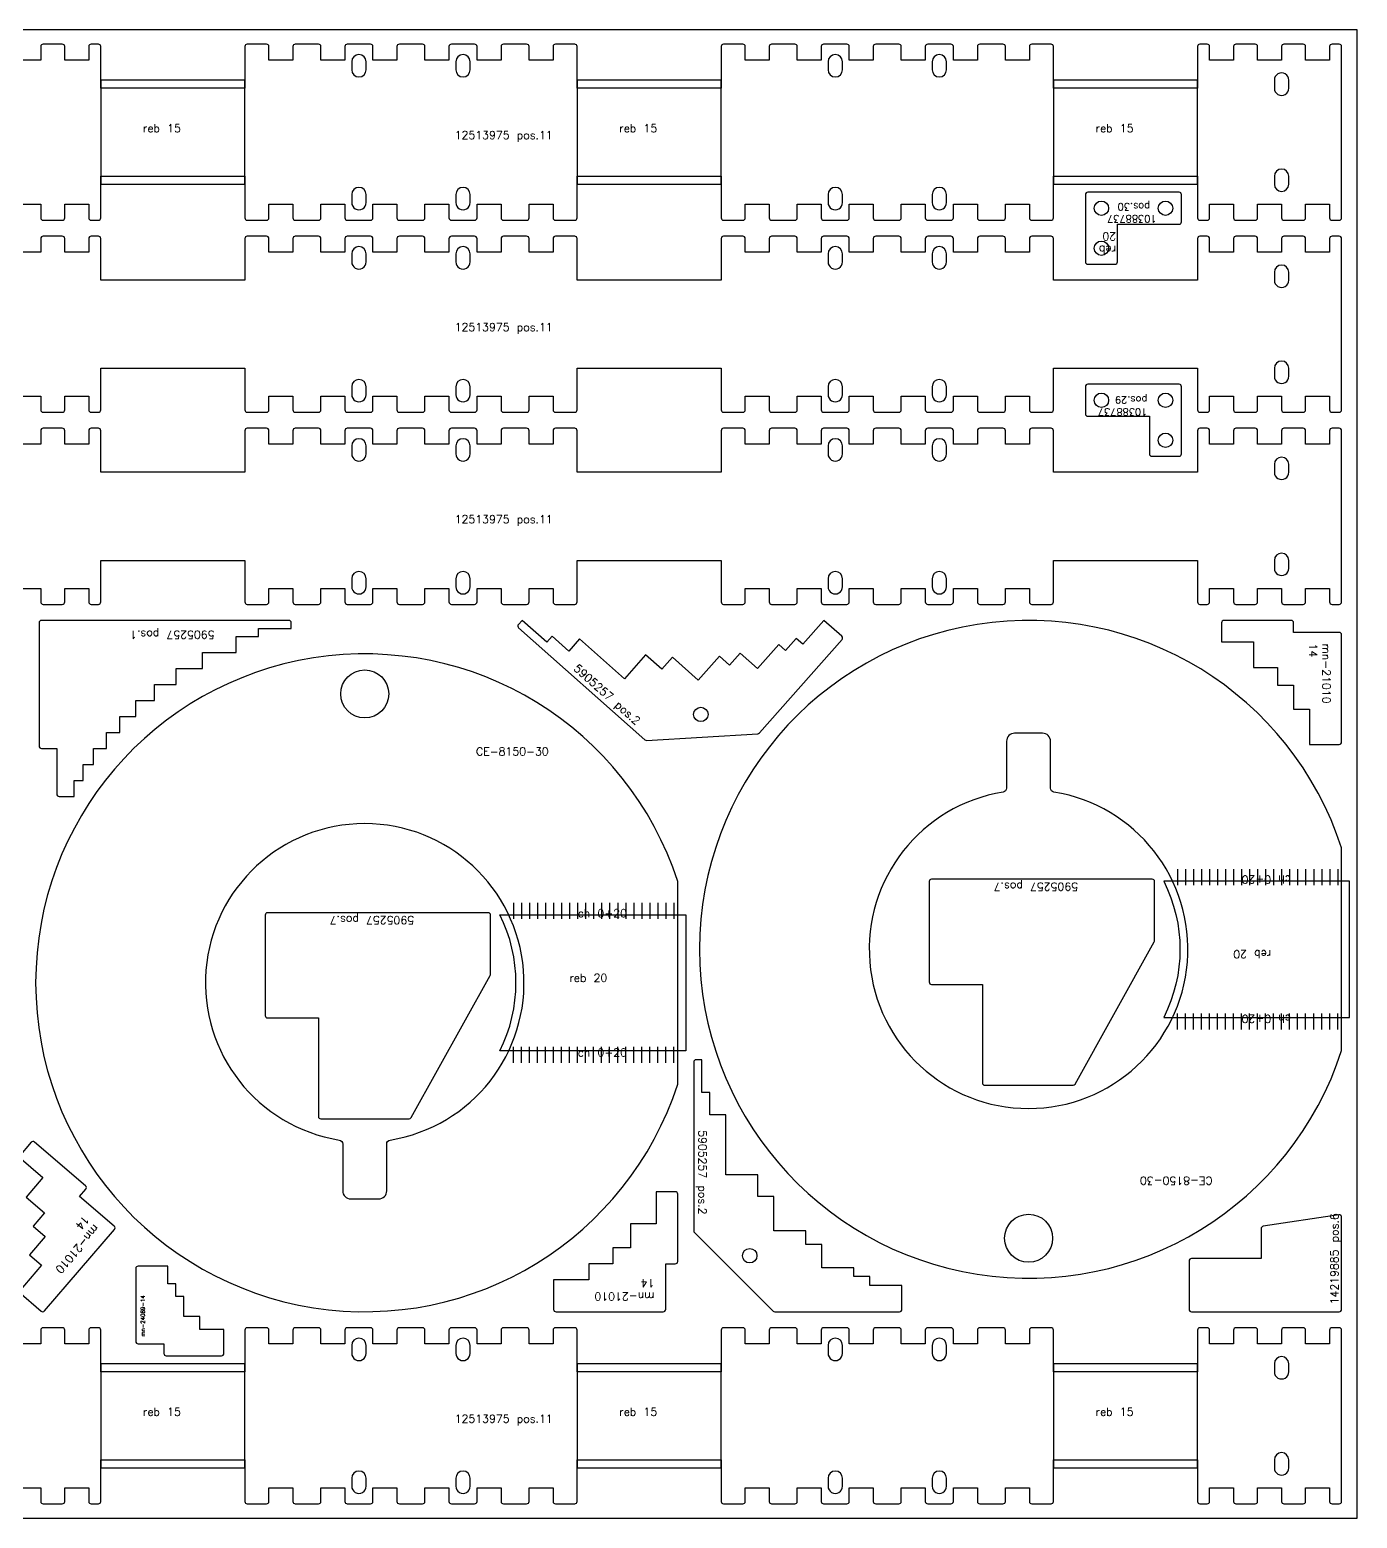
# Model space of a CAD drawing. Header units: millimetres. Extents: x 0 to 2500, y -105 to 1860.
# Drawn here: x 842 to 2500, y 0 to 1860 of the extents above; entities that cross this region are included whole.
import ezdxf

# ---------------------------------------------------------------- set-up
doc = ezdxf.new("R2010")
doc.units = ezdxf.units.MM
for name, color, linetype in [('10388737v0', 7, 'Continuous'), ('14219885', 7, 'Continuous'), ('5905257', 7, 'Continuous'), ('CE-8150-30', 7, 'Continuous'), ('Chanfro', 7, 'Continuous'), ('mn-21010 14', 7, 'Continuous'), ('mn-24089-14', 7, 'Continuous'), ('Rebaixo', 7, 'Continuous'), ('sheet', 24, 'Continuous'), ('Texto', 7, 'Continuous')]:
    doc.layers.add(name, color=color, linetype=linetype)
doc.styles.get("Standard").update_dxf_attribs({"font": 'txt.shx'})

msp = doc.modelspace()

# ---------------------------------------------------------------- linework, layer by layer
at = {"color": 3}
for points in [[(825.5, 1642), (855.5, 1642), (855.5, 1625, 0.414214), (858.5, 1622), (882.5, 1622, 0.414214), (885.5, 1625), (885.5, 1642), (915.5, 1642), (915.5, 1625, 0.414214), (918.5, 1622), (927.5, 1622, 0.414214), (930.5, 1625), (930.5, 1677), (1110.5, 1677), (1110.5, 1625, 0.414214), (1113.5, 1622), (1137.5, 1622, 0.414214), (1140.5, 1625), (1140.5, 1642), (1170.5, 1642), (1170.5, 1625, 0.414214), (1173.5, 1622), (1202.5, 1622, 0.414214), (1205.5, 1625), (1205.5, 1642), (1235.5, 1642), (1235.5, 1625, 0.414214), (1238.5, 1622), (1267.5, 1622, 0.414214), (1270.5, 1625), (1270.5, 1642), (1300.5, 1642), (1300.5, 1625, 0.414214), (1303.5, 1622), (1332.5, 1622, 0.414214), (1335.5, 1625), (1335.5, 1642), (1365.5, 1642), (1365.5, 1625, 0.414214), (1368.5, 1622), (1397.5, 1622, 0.414214), (1400.5, 1625), (1400.5, 1642), (1430.5, 1642), (1430.5, 1625, 0.414214), (1433.5, 1622), (1462.5, 1622, 0.414214), (1465.5, 1625), (1465.5, 1642), (1495.5, 1642), (1495.5, 1625, 0.414214), (1498.5, 1622), (1522.5, 1622, 0.414214), (1525.5, 1625), (1525.5, 1677), (1705.5, 1677), (1705.5, 1625, 0.414214), (1708.5, 1622), (1732.5, 1622, 0.414214), (1735.5, 1625), (1735.5, 1642), (1765.5, 1642), (1765.5, 1625, 0.414214), (1768.5, 1622), (1797.5, 1622, 0.414214), (1800.5, 1625), (1800.5, 1642), (1830.5, 1642), (1830.5, 1625, 0.414214), (1833.5, 1622), (1862.5, 1622, 0.414214), (1865.5, 1625), (1865.5, 1642), (1895.5, 1642), (1895.5, 1625, 0.414214), (1898.5, 1622), (1927.5, 1622, 0.414214), (1930.5, 1625), (1930.5, 1642), (1960.5, 1642), (1960.5, 1625, 0.414214), (1963.5, 1622), (1992.5, 1622, 0.414214), (1995.5, 1625), (1995.5, 1642), (2025.5, 1642), (2025.5, 1625, 0.414214), (2028.5, 1622), (2057.5, 1622, 0.414214), (2060.5, 1625), (2060.5, 1642), (2090.5, 1642), (2090.5, 1625, 0.414214), (2093.5, 1622), (2117.5, 1622, 0.414214), (2120.5, 1625), (2120.5, 1677), (2300.5, 1677), (2300.5, 1625, 0.414214), (2303.5, 1622), (2312.5, 1622, 0.414214), (2315.5, 1625), (2315.5, 1642), (2345.5, 1642), (2345.5, 1625, 0.414214), (2348.5, 1622), (2372.5, 1622, 0.414214), (2375.5, 1625), (2375.5, 1642), (2405.5, 1642), (2405.5, 1625, 0.414214), (2408.5, 1622), (2432.5, 1622, 0.414214), (2435.5, 1625), (2435.5, 1642), (2465.5, 1642), (2465.5, 1625, 0.414214), (2468.5, 1622), (2477.5, 1622, 0.414214), (2480.5, 1625), (2480.5, 1839, 0.414214), (2477.5, 1842), (2468.5, 1842, 0.414214), (2465.5, 1839), (2465.5, 1822), (2435.5, 1822), (2435.5, 1839, 0.414214), (2432.5, 1842), (2408.5, 1842, 0.414214), (2405.5, 1839), (2405.5, 1822), (2375.5, 1822), (2375.5, 1839, 0.414214), (2372.5, 1842), (2348.5, 1842, 0.414214), (2345.5, 1839), (2345.5, 1822), (2315.5, 1822), (2315.5, 1839, 0.414214), (2312.5, 1842), (2303.5, 1842, 0.414214), (2300.5, 1839), (2300.5, 1787), (2120.5, 1787), (2120.5, 1839, 0.414214), (2117.5, 1842), (2093.5, 1842, 0.414214), (2090.5, 1839), (2090.5, 1822), (2060.5, 1822), (2060.5, 1839, 0.414214), (2057.5, 1842), (2028.5, 1842, 0.414214), (2025.5, 1839), (2025.5, 1822), (1995.5, 1822), (1995.5, 1839, 0.414214), (1992.5, 1842), (1963.5, 1842, 0.414214), (1960.5, 1839), (1960.5, 1822), (1930.5, 1822), (1930.5, 1839, 0.414214), (1927.5, 1842), (1898.5, 1842, 0.414214), (1895.5, 1839), (1895.5, 1822), (1865.5, 1822), (1865.5, 1839, 0.414214), (1862.5, 1842), (1833.5, 1842, 0.414214), (1830.5, 1839), (1830.5, 1822), (1800.5, 1822), (1800.5, 1839, 0.414214), (1797.5, 1842), (1768.5, 1842, 0.414214), (1765.5, 1839), (1765.5, 1822), (1735.5, 1822), (1735.5, 1839, 0.414214), (1732.5, 1842), (1708.5, 1842, 0.414214), (1705.5, 1839), (1705.5, 1787), (1525.5, 1787), (1525.5, 1839, 0.414214), (1522.5, 1842), (1498.5, 1842, 0.414214), (1495.5, 1839), (1495.5, 1822), (1465.5, 1822), (1465.5, 1839, 0.414214), (1462.5, 1842), (1433.5, 1842, 0.414214), (1430.5, 1839), (1430.5, 1822), (1400.5, 1822), (1400.5, 1839, 0.414214), (1397.5, 1842), (1368.5, 1842, 0.414214), (1365.5, 1839), (1365.5, 1822), (1335.5, 1822), (1335.5, 1839, 0.414214), (1332.5, 1842), (1303.5, 1842, 0.414214), (1300.5, 1839), (1300.5, 1822), (1270.5, 1822), (1270.5, 1839, 0.414214), (1267.5, 1842), (1238.5, 1842, 0.414214), (1235.5, 1839), (1235.5, 1822), (1205.5, 1822), (1205.5, 1839, 0.414214), (1202.5, 1842), (1173.5, 1842, 0.414214), (1170.5, 1839), (1170.5, 1822), (1140.5, 1822), (1140.5, 1839, 0.414214), (1137.5, 1842), (1113.5, 1842, 0.414214), (1110.5, 1839), (1110.5, 1787), (930.5, 1787), (930.5, 1839, 0.414214), (927.5, 1842), (918.5, 1842, 0.414214), (915.5, 1839), (915.5, 1822), (885.5, 1822), (885.5, 1839, 0.414214), (882.5, 1842), (858.5, 1842, 0.414214), (855.5, 1839), (855.5, 1822), (825.5, 1822)], [(825.5, 38), (855.5, 38), (855.5, 21, 0.414214), (858.5, 18), (882.5, 18, 0.414214), (885.5, 21), (885.5, 38), (915.5, 38), (915.5, 21, 0.414214), (918.5, 18), (927.5, 18, 0.414214), (930.5, 21), (930.5, 73), (1110.5, 73), (1110.5, 21, 0.414214), (1113.5, 18), (1137.5, 18, 0.414214), (1140.5, 21), (1140.5, 38), (1170.5, 38), (1170.5, 21, 0.414214), (1173.5, 18), (1202.5, 18, 0.414214), (1205.5, 21), (1205.5, 38), (1235.5, 38), (1235.5, 21, 0.414214), (1238.5, 18), (1267.5, 18, 0.414214), (1270.5, 21), (1270.5, 38), (1300.5, 38), (1300.5, 21, 0.414214), (1303.5, 18), (1332.5, 18, 0.414214), (1335.5, 21), (1335.5, 38), (1365.5, 38), (1365.5, 21, 0.414214), (1368.5, 18), (1397.5, 18, 0.414214), (1400.5, 21), (1400.5, 38), (1430.5, 38), (1430.5, 21, 0.414214), (1433.5, 18), (1462.5, 18, 0.414214), (1465.5, 21), (1465.5, 38), (1495.5, 38), (1495.5, 21, 0.414214), (1498.5, 18), (1522.5, 18, 0.414214), (1525.5, 21), (1525.5, 73), (1705.5, 73), (1705.5, 21, 0.414214), (1708.5, 18), (1732.5, 18, 0.414214), (1735.5, 21), (1735.5, 38), (1765.5, 38), (1765.5, 21, 0.414214), (1768.5, 18), (1797.5, 18, 0.414214), (1800.5, 21), (1800.5, 38), (1830.5, 38), (1830.5, 21, 0.414214), (1833.5, 18), (1862.5, 18, 0.414214), (1865.5, 21), (1865.5, 38), (1895.5, 38), (1895.5, 21, 0.414214), (1898.5, 18), (1927.5, 18, 0.414214), (1930.5, 21), (1930.5, 38), (1960.5, 38), (1960.5, 21, 0.414214), (1963.5, 18), (1992.5, 18, 0.414214), (1995.5, 21), (1995.5, 38), (2025.5, 38), (2025.5, 21, 0.414214), (2028.5, 18), (2057.5, 18, 0.414214), (2060.5, 21), (2060.5, 38), (2090.5, 38), (2090.5, 21, 0.414214), (2093.5, 18), (2117.5, 18, 0.414214), (2120.5, 21), (2120.5, 73), (2300.5, 73), (2300.5, 21, 0.414214), (2303.5, 18), (2312.5, 18, 0.414214), (2315.5, 21), (2315.5, 38), (2345.5, 38), (2345.5, 21, 0.414214), (2348.5, 18), (2372.5, 18, 0.414214), (2375.5, 21), (2375.5, 38), (2405.5, 38), (2405.5, 21, 0.414214), (2408.5, 18), (2432.5, 18, 0.414214), (2435.5, 21), (2435.5, 38), (2465.5, 38), (2465.5, 21, 0.414214), (2468.5, 18), (2477.5, 18, 0.414214), (2480.5, 21), (2480.5, 235, 0.414214), (2477.5, 238), (2468.5, 238, 0.414214), (2465.5, 235), (2465.5, 218), (2435.5, 218), (2435.5, 235, 0.414214), (2432.5, 238), (2408.5, 238, 0.414214), (2405.5, 235), (2405.5, 218), (2375.5, 218), (2375.5, 235, 0.414214), (2372.5, 238), (2348.5, 238, 0.414214), (2345.5, 235), (2345.5, 218), (2315.5, 218), (2315.5, 235, 0.414214), (2312.5, 238), (2303.5, 238, 0.414214), (2300.5, 235), (2300.5, 183), (2120.5, 183), (2120.5, 235, 0.414214), (2117.5, 238), (2093.5, 238, 0.414214), (2090.5, 235), (2090.5, 218), (2060.5, 218), (2060.5, 235, 0.414214), (2057.5, 238), (2028.5, 238, 0.414214), (2025.5, 235), (2025.5, 218), (1995.5, 218), (1995.5, 235, 0.414214), (1992.5, 238), (1963.5, 238, 0.414214), (1960.5, 235), (1960.5, 218), (1930.5, 218), (1930.5, 235, 0.414214), (1927.5, 238), (1898.5, 238, 0.414214), (1895.5, 235), (1895.5, 218), (1865.5, 218), (1865.5, 235, 0.414214), (1862.5, 238), (1833.5, 238, 0.414214), (1830.5, 235), (1830.5, 218), (1800.5, 218), (1800.5, 235, 0.414214), (1797.5, 238), (1768.5, 238, 0.414214), (1765.5, 235), (1765.5, 218), (1735.5, 218), (1735.5, 235, 0.414214), (1732.5, 238), (1708.5, 238, 0.414214), (1705.5, 235), (1705.5, 183), (1525.5, 183), (1525.5, 235, 0.414214), (1522.5, 238), (1498.5, 238, 0.414214), (1495.5, 235), (1495.5, 218), (1465.5, 218), (1465.5, 235, 0.414214), (1462.5, 238), (1433.5, 238, 0.414214), (1430.5, 235), (1430.5, 218), (1400.5, 218), (1400.5, 235, 0.414214), (1397.5, 238), (1368.5, 238, 0.414214), (1365.5, 235), (1365.5, 218), (1335.5, 218), (1335.5, 235, 0.414214), (1332.5, 238), (1303.5, 238, 0.414214), (1300.5, 235), (1300.5, 218), (1270.5, 218), (1270.5, 235, 0.414214), (1267.5, 238), (1238.5, 238, 0.414214), (1235.5, 235), (1235.5, 218), (1205.5, 218), (1205.5, 235, 0.414214), (1202.5, 238), (1173.5, 238, 0.414214), (1170.5, 235), (1170.5, 218), (1140.5, 218), (1140.5, 235, 0.414214), (1137.5, 238), (1113.5, 238, 0.414214), (1110.5, 235), (1110.5, 183), (930.5, 183), (930.5, 235, 0.414214), (927.5, 238), (918.5, 238, 0.414214), (915.5, 235), (915.5, 218), (885.5, 218), (885.5, 235, 0.414214), (882.5, 238), (858.5, 238, 0.414214), (855.5, 235), (855.5, 218), (825.5, 218)]]:
    msp.add_lwpolyline(points, format="xyb", dxfattribs=at)
for points in [[(1244, 1810, 0.999952), (1262, 1810), (1262, 1820, 0.99994), (1244, 1820)], [(1374, 1810, 0.999952), (1392, 1810), (1392, 1820, 0.99994), (1374, 1820)], [(1839, 1810, 0.999952), (1857, 1810), (1857, 1820, 0.99994), (1839, 1820)], [(1969, 1810, 0.999952), (1987, 1810), (1987, 1820, 0.99994), (1969, 1820)], [(2396.5, 1787, 1.00006), (2414.5, 1787), (2414.5, 1797, 1.000048), (2396.5, 1797)], [(2414.5, 1677, 0.99994), (2396.5, 1677), (2396.5, 1667, 0.999952), (2414.5, 1667)], [(1262, 1654, 0.99994), (1244, 1654), (1244, 1644, 1.00006), (1262, 1644)], [(1392, 1654, 0.99994), (1374, 1654), (1374, 1644, 1.00006), (1392, 1644)], [(1857, 1654, 0.99994), (1839, 1654), (1839, 1644, 1.00006), (1857, 1644)], [(1987, 1654, 0.99994), (1969, 1654), (1969, 1644, 1.00006), (1987, 1644)], [(1244, 206, 1.000083), (1262, 206), (1262, 216, 0.999967), (1244, 216)], [(1374, 206, 1.000083), (1392, 206), (1392, 216, 0.999967), (1374, 216)], [(1839, 206, 1.000083), (1857, 206), (1857, 216, 0.999967), (1839, 216)], [(1969, 206, 1.000083), (1987, 206), (1987, 216, 0.999967), (1969, 216)], [(2396.5, 183, 1.000033), (2414.5, 183), (2414.5, 193, 0.999967), (2396.5, 193)], [(2414.5, 73, 0.999967), (2396.5, 73), (2396.5, 63, 1.000083), (2414.5, 63)], [(1262, 50, 0.999967), (1244, 50), (1244, 40, 1.000033), (1262, 40)], [(1392, 50, 0.999967), (1374, 50), (1374, 40, 1.000033), (1392, 40)], [(1857, 50, 0.999967), (1839, 50), (1839, 40, 1.000033), (1857, 40)], [(1987, 50, 0.999967), (1969, 50), (1969, 40, 1.000033), (1987, 40)]]:
    msp.add_lwpolyline(points, format="xyb", close=True, dxfattribs=at)
at = {"color": 2}
for points in [[(825.5, 1402), (855.5, 1402), (855.5, 1385, 0.414214), (858.5, 1382), (882.5, 1382, 0.414214), (885.5, 1385), (885.5, 1402), (915.5, 1402), (915.5, 1385, 0.414214), (918.5, 1382), (927.5, 1382, 0.414214), (930.5, 1385), (930.5, 1437), (1110.5, 1437), (1110.5, 1385, 0.414214), (1113.5, 1382), (1137.5, 1382, 0.414214), (1140.5, 1385), (1140.5, 1402), (1170.5, 1402), (1170.5, 1385, 0.414214), (1173.5, 1382), (1202.5, 1382, 0.414214), (1205.5, 1385), (1205.5, 1402), (1235.5, 1402), (1235.5, 1385, 0.414214), (1238.5, 1382), (1267.5, 1382, 0.414214), (1270.5, 1385), (1270.5, 1402), (1300.5, 1402), (1300.5, 1385, 0.414214), (1303.5, 1382), (1332.5, 1382, 0.414214), (1335.5, 1385), (1335.5, 1402), (1365.5, 1402), (1365.5, 1385, 0.414214), (1368.5, 1382), (1397.5, 1382, 0.414214), (1400.5, 1385), (1400.5, 1402), (1430.5, 1402), (1430.5, 1385, 0.414214), (1433.5, 1382), (1462.5, 1382, 0.414214), (1465.5, 1385), (1465.5, 1402), (1495.5, 1402), (1495.5, 1385, 0.414214), (1498.5, 1382), (1522.5, 1382, 0.414214), (1525.5, 1385), (1525.5, 1437), (1705.5, 1437), (1705.5, 1385, 0.414214), (1708.5, 1382), (1732.5, 1382, 0.414214), (1735.5, 1385), (1735.5, 1402), (1765.5, 1402), (1765.5, 1385, 0.414214), (1768.5, 1382), (1797.5, 1382, 0.414214), (1800.5, 1385), (1800.5, 1402), (1830.5, 1402), (1830.5, 1385, 0.414214), (1833.5, 1382), (1862.5, 1382, 0.414214), (1865.5, 1385), (1865.5, 1402), (1895.5, 1402), (1895.5, 1385, 0.414214), (1898.5, 1382), (1927.5, 1382, 0.414214), (1930.5, 1385), (1930.5, 1402), (1960.5, 1402), (1960.5, 1385, 0.414214), (1963.5, 1382), (1992.5, 1382, 0.414214), (1995.5, 1385), (1995.5, 1402), (2025.5, 1402), (2025.5, 1385, 0.414214), (2028.5, 1382), (2057.5, 1382, 0.414214), (2060.5, 1385), (2060.5, 1402), (2090.5, 1402), (2090.5, 1385, 0.414214), (2093.5, 1382), (2117.5, 1382, 0.414214), (2120.5, 1385), (2120.5, 1437), (2300.5, 1437), (2300.5, 1385, 0.414214), (2303.5, 1382), (2312.5, 1382, 0.414214), (2315.5, 1385), (2315.5, 1402), (2345.5, 1402), (2345.5, 1385, 0.414214), (2348.5, 1382), (2372.5, 1382, 0.414214), (2375.5, 1385), (2375.5, 1402), (2405.5, 1402), (2405.5, 1385, 0.414214), (2408.5, 1382), (2432.5, 1382, 0.414214), (2435.5, 1385), (2435.5, 1402), (2465.5, 1402), (2465.5, 1385, 0.414214), (2468.5, 1382), (2477.5, 1382, 0.414214), (2480.5, 1385), (2480.5, 1599, 0.414214), (2477.5, 1602), (2468.5, 1602, 0.414214), (2465.5, 1599), (2465.5, 1582), (2435.5, 1582), (2435.5, 1599, 0.414214), (2432.5, 1602), (2408.5, 1602, 0.414214), (2405.5, 1599), (2405.5, 1582), (2375.5, 1582), (2375.5, 1599, 0.414214), (2372.5, 1602), (2348.5, 1602, 0.414214), (2345.5, 1599), (2345.5, 1582), (2315.5, 1582), (2315.5, 1599, 0.414214), (2312.5, 1602), (2303.5, 1602, 0.414214), (2300.5, 1599), (2300.5, 1547), (2120.5, 1547), (2120.5, 1599, 0.414214), (2117.5, 1602), (2093.5, 1602, 0.414214), (2090.5, 1599), (2090.5, 1582), (2060.5, 1582), (2060.5, 1599, 0.414214), (2057.5, 1602), (2028.5, 1602, 0.414214), (2025.5, 1599), (2025.5, 1582), (1995.5, 1582), (1995.5, 1599, 0.414214), (1992.5, 1602), (1963.5, 1602, 0.414214), (1960.5, 1599), (1960.5, 1582), (1930.5, 1582), (1930.5, 1599, 0.414214), (1927.5, 1602), (1898.5, 1602, 0.414214), (1895.5, 1599), (1895.5, 1582), (1865.5, 1582), (1865.5, 1599, 0.414214), (1862.5, 1602), (1833.5, 1602, 0.414214), (1830.5, 1599), (1830.5, 1582), (1800.5, 1582), (1800.5, 1599, 0.414214), (1797.5, 1602), (1768.5, 1602, 0.414214), (1765.5, 1599), (1765.5, 1582), (1735.5, 1582), (1735.5, 1599, 0.414214), (1732.5, 1602), (1708.5, 1602, 0.414214), (1705.5, 1599), (1705.5, 1547), (1525.5, 1547), (1525.5, 1599, 0.414214), (1522.5, 1602), (1498.5, 1602, 0.414214), (1495.5, 1599), (1495.5, 1582), (1465.5, 1582), (1465.5, 1599, 0.414214), (1462.5, 1602), (1433.5, 1602, 0.414214), (1430.5, 1599), (1430.5, 1582), (1400.5, 1582), (1400.5, 1599, 0.414214), (1397.5, 1602), (1368.5, 1602, 0.414214), (1365.5, 1599), (1365.5, 1582), (1335.5, 1582), (1335.5, 1599, 0.414214), (1332.5, 1602), (1303.5, 1602, 0.414214), (1300.5, 1599), (1300.5, 1582), (1270.5, 1582), (1270.5, 1599, 0.414214), (1267.5, 1602), (1238.5, 1602, 0.414214), (1235.5, 1599), (1235.5, 1582), (1205.5, 1582), (1205.5, 1599, 0.414214), (1202.5, 1602), (1173.5, 1602, 0.414214), (1170.5, 1599), (1170.5, 1582), (1140.5, 1582), (1140.5, 1599, 0.414214), (1137.5, 1602), (1113.5, 1602, 0.414214), (1110.5, 1599), (1110.5, 1547), (930.5, 1547), (930.5, 1599, 0.414214), (927.5, 1602), (918.5, 1602, 0.414214), (915.5, 1599), (915.5, 1582), (885.5, 1582), (885.5, 1599, 0.414214), (882.5, 1602), (858.5, 1602, 0.414214), (855.5, 1599), (855.5, 1582), (825.5, 1582)], [(825.5, 1162), (855.5, 1162), (855.5, 1145, 0.414214), (858.5, 1142), (882.5, 1142, 0.414214), (885.5, 1145), (885.5, 1162), (915.5, 1162), (915.5, 1145, 0.414214), (918.5, 1142), (927.5, 1142, 0.414214), (930.5, 1145), (930.5, 1197), (1110.5, 1197), (1110.5, 1145, 0.414214), (1113.5, 1142), (1137.5, 1142, 0.414214), (1140.5, 1145), (1140.5, 1162), (1170.5, 1162), (1170.5, 1145, 0.414214), (1173.5, 1142), (1202.5, 1142, 0.414214), (1205.5, 1145), (1205.5, 1162), (1235.5, 1162), (1235.5, 1145, 0.414214), (1238.5, 1142), (1267.5, 1142, 0.414214), (1270.5, 1145), (1270.5, 1162), (1300.5, 1162), (1300.5, 1145, 0.414214), (1303.5, 1142), (1332.5, 1142, 0.414214), (1335.5, 1145), (1335.5, 1162), (1365.5, 1162), (1365.5, 1145, 0.414214), (1368.5, 1142), (1397.5, 1142, 0.414214), (1400.5, 1145), (1400.5, 1162), (1430.5, 1162), (1430.5, 1145, 0.414214), (1433.5, 1142), (1462.5, 1142, 0.414214), (1465.5, 1145), (1465.5, 1162), (1495.5, 1162), (1495.5, 1145, 0.414214), (1498.5, 1142), (1522.5, 1142, 0.414214), (1525.5, 1145), (1525.5, 1197), (1705.5, 1197), (1705.5, 1145, 0.414214), (1708.5, 1142), (1732.5, 1142, 0.414214), (1735.5, 1145), (1735.5, 1162), (1765.5, 1162), (1765.5, 1145, 0.414214), (1768.5, 1142), (1797.5, 1142, 0.414214), (1800.5, 1145), (1800.5, 1162), (1830.5, 1162), (1830.5, 1145, 0.414214), (1833.5, 1142), (1862.5, 1142, 0.414214), (1865.5, 1145), (1865.5, 1162), (1895.5, 1162), (1895.5, 1145, 0.414214), (1898.5, 1142), (1927.5, 1142, 0.414214), (1930.5, 1145), (1930.5, 1162), (1960.5, 1162), (1960.5, 1145, 0.414214), (1963.5, 1142), (1992.5, 1142, 0.414214), (1995.5, 1145), (1995.5, 1162), (2025.5, 1162), (2025.5, 1145, 0.414214), (2028.5, 1142), (2057.5, 1142, 0.414214), (2060.5, 1145), (2060.5, 1162), (2090.5, 1162), (2090.5, 1145, 0.414214), (2093.5, 1142), (2117.5, 1142, 0.414214), (2120.5, 1145), (2120.5, 1197), (2300.5, 1197), (2300.5, 1145, 0.414214), (2303.5, 1142), (2312.5, 1142, 0.414214), (2315.5, 1145), (2315.5, 1162), (2345.5, 1162), (2345.5, 1145, 0.414214), (2348.5, 1142), (2372.5, 1142, 0.414214), (2375.5, 1145), (2375.5, 1162), (2405.5, 1162), (2405.5, 1145, 0.414214), (2408.5, 1142), (2432.5, 1142, 0.414214), (2435.5, 1145), (2435.5, 1162), (2465.5, 1162), (2465.5, 1145, 0.414214), (2468.5, 1142), (2477.5, 1142, 0.414214), (2480.5, 1145), (2480.5, 1359, 0.414214), (2477.5, 1362), (2468.5, 1362, 0.414214), (2465.5, 1359), (2465.5, 1342), (2435.5, 1342), (2435.5, 1359, 0.414214), (2432.5, 1362), (2408.5, 1362, 0.414214), (2405.5, 1359), (2405.5, 1342), (2375.5, 1342), (2375.5, 1359, 0.414214), (2372.5, 1362), (2348.5, 1362, 0.414214), (2345.5, 1359), (2345.5, 1342), (2315.5, 1342), (2315.5, 1359, 0.414214), (2312.5, 1362), (2303.5, 1362, 0.414214), (2300.5, 1359), (2300.5, 1307), (2120.5, 1307), (2120.5, 1359, 0.414214), (2117.5, 1362), (2093.5, 1362, 0.414214), (2090.5, 1359), (2090.5, 1342), (2060.5, 1342), (2060.5, 1359, 0.414214), (2057.5, 1362), (2028.5, 1362, 0.414214), (2025.5, 1359), (2025.5, 1342), (1995.5, 1342), (1995.5, 1359, 0.414214), (1992.5, 1362), (1963.5, 1362, 0.414214), (1960.5, 1359), (1960.5, 1342), (1930.5, 1342), (1930.5, 1359, 0.414214), (1927.5, 1362), (1898.5, 1362, 0.414214), (1895.5, 1359), (1895.5, 1342), (1865.5, 1342), (1865.5, 1359, 0.414214), (1862.5, 1362), (1833.5, 1362, 0.414214), (1830.5, 1359), (1830.5, 1342), (1800.5, 1342), (1800.5, 1359, 0.414214), (1797.5, 1362), (1768.5, 1362, 0.414214), (1765.5, 1359), (1765.5, 1342), (1735.5, 1342), (1735.5, 1359, 0.414214), (1732.5, 1362), (1708.5, 1362, 0.414214), (1705.5, 1359), (1705.5, 1307), (1525.5, 1307), (1525.5, 1359, 0.414214), (1522.5, 1362), (1498.5, 1362, 0.414214), (1495.5, 1359), (1495.5, 1342), (1465.5, 1342), (1465.5, 1359, 0.414214), (1462.5, 1362), (1433.5, 1362, 0.414214), (1430.5, 1359), (1430.5, 1342), (1400.5, 1342), (1400.5, 1359, 0.414214), (1397.5, 1362), (1368.5, 1362, 0.414214), (1365.5, 1359), (1365.5, 1342), (1335.5, 1342), (1335.5, 1359, 0.414214), (1332.5, 1362), (1303.5, 1362, 0.414214), (1300.5, 1359), (1300.5, 1342), (1270.5, 1342), (1270.5, 1359, 0.414214), (1267.5, 1362), (1238.5, 1362, 0.414214), (1235.5, 1359), (1235.5, 1342), (1205.5, 1342), (1205.5, 1359, 0.414214), (1202.5, 1362), (1173.5, 1362, 0.414214), (1170.5, 1359), (1170.5, 1342), (1140.5, 1342), (1140.5, 1359, 0.414214), (1137.5, 1362), (1113.5, 1362, 0.414214), (1110.5, 1359), (1110.5, 1307), (930.5, 1307), (930.5, 1359, 0.414214), (927.5, 1362), (918.5, 1362, 0.414214), (915.5, 1359), (915.5, 1342), (885.5, 1342), (885.5, 1359, 0.414214), (882.5, 1362), (858.5, 1362, 0.414214), (855.5, 1359), (855.5, 1342), (825.5, 1342)]]:
    msp.add_lwpolyline(points, format="xyb", dxfattribs=at)
for points in [[(1244, 1570, 1.000049), (1262, 1570), (1262, 1580, 0.999951), (1244, 1580)], [(1374, 1570, 1.000049), (1392, 1570), (1392, 1580, 0.999951), (1374, 1580)], [(1839, 1570, 1.000049), (1857, 1570), (1857, 1580, 0.999951), (1839, 1580)], [(1969, 1570, 1.000049), (1987, 1570), (1987, 1580, 0.999951), (1969, 1580)], [(2396.5, 1547, 1.000049), (2414.5, 1547), (2414.5, 1557, 0.999951), (2396.5, 1557)], [(2414.5, 1437, 0.999951), (2396.5, 1437), (2396.5, 1427, 1.000049), (2414.5, 1427)], [(1262, 1414, 0.999951), (1244, 1414), (1244, 1404, 1.000049), (1262, 1404)], [(1392, 1414, 0.999951), (1374, 1414), (1374, 1404, 1.000049), (1392, 1404)], [(1857, 1414, 0.999951), (1839, 1414), (1839, 1404, 1.000049), (1857, 1404)], [(1987, 1414, 0.999951), (1969, 1414), (1969, 1404, 1.000049), (1987, 1404)], [(1244, 1330, 1.000006), (1262, 1330), (1262, 1340, 0.999994), (1244, 1340)], [(1374, 1330, 1.000006), (1392, 1330), (1392, 1340, 0.999994), (1374, 1340)], [(1839, 1330, 1.000006), (1857, 1330), (1857, 1340, 0.999994), (1839, 1340)], [(1969, 1330, 1.000006), (1987, 1330), (1987, 1340, 0.999994), (1969, 1340)], [(2396.5, 1307, 1.000006), (2414.5, 1307), (2414.5, 1317, 0.999923), (2396.5, 1317)], [(2414.5, 1197, 0.999994), (2396.5, 1197), (2396.5, 1187, 1.000006), (2414.5, 1187)], [(1262, 1174, 0.999923), (1244, 1174), (1244, 1164, 1.000077), (1262, 1164)], [(1392, 1174, 0.999923), (1374, 1174), (1374, 1164, 1.000077), (1392, 1164)], [(1857, 1174, 0.999923), (1839, 1174), (1839, 1164, 1.000077), (1857, 1164)], [(1987, 1174, 0.999923), (1969, 1174), (1969, 1164, 1.000077), (1987, 1164)]]:
    msp.add_lwpolyline(points, format="xyb", close=True, dxfattribs=at)
at = {"layer": '10388737v0', "color": 2}
for points in [[(2280.5, 1654, 0.414214), (2277.5, 1657), (2163.5, 1657, 0.414214), (2160.5, 1654), (2160.5, 1570, 0.414214), (2163.5, 1567), (2197.5, 1567, 0.414214), (2200.5, 1570), (2200.5, 1617), (2277.5, 1617, 0.414214), (2280.5, 1620)], [(2280.5, 1414, 0.414214), (2277.5, 1417), (2163.5, 1417, 0.414214), (2160.5, 1414), (2160.5, 1380, 0.414214), (2163.5, 1377), (2240.5, 1377), (2240.5, 1330, 0.414214), (2243.5, 1327), (2277.5, 1327, 0.414214), (2280.5, 1330)]]:
    msp.add_lwpolyline(points, format="xyb", close=True, dxfattribs=at)
for centre in [(2180.5, 1637), (2260.5, 1637), (2180.5, 1587), (2180.5, 1397), (2260.5, 1397), (2260.5, 1347)]:
    msp.add_circle(centre, 9, dxfattribs=at)
at = {"layer": '14219885', "color": 2}
msp.add_lwpolyline([(2380, 361.9), (2380, 324.5), (2293, 324.5, 0.414214), (2290, 321.5), (2290, 261, 0.414214), (2293, 258), (2477.5, 258, 0.414214), (2480.5, 261), (2480.5, 376.2, 0.458974), (2477.1, 379.2), (2382.6, 364.9, 0.370826)], format="xyb", close=True, dxfattribs=at)
at = {"layer": '5905257', "color": 2}
for points in [[(1099.5, 1082), (1099.5, 1102), (1127.5, 1102), (1127.5, 1112), (1168.5, 1112), (1168.5, 1119, 0.414214), (1165.5, 1122), (856.5, 1122, 0.414214), (853.5, 1119), (853.5, 965, 0.414214), (856.5, 962), (875.5, 962), (875.5, 905, 0.414214), (878.5, 902), (897.5, 902), (897.5, 922), (908.5, 922), (908.5, 942), (921.5, 942), (921.5, 962), (937.5, 962), (937.5, 982), (954.5, 982), (954.5, 1002), (974.5, 1002), (974.5, 1022), (997.5, 1022), (997.5, 1042), (1024.5, 1042), (1024.5, 1062), (1057.5, 1062), (1057.5, 1082)], [(1528.5, 1098.7), (1515.2, 1083.7), (1494.2, 1102.3), (1487.6, 1094.8), (1456.9, 1122), (1452.3, 1116.8, 0.414214), (1452.5, 1112.5), (1610.3, 972.7, 0.198912), (1612.4, 972), (1751.1, 980.3, 0.198912), (1753.2, 981.3), (1856.5, 1097.9, 0.414214), (1856.2, 1102.1), (1833.8, 1122), (1807.3, 1092.1), (1799, 1099.4), (1785.8, 1084.4), (1777.5, 1091.7), (1751, 1061.8), (1729.3, 1081), (1716, 1066), (1703.3, 1077.3), (1676.8, 1047.4), (1644.6, 1075.9), (1631.3, 1060.9), (1611.1, 1078.9), (1584.6, 1048.9)], [(2031.8, 544.1, 0.414214), (2034.8, 541.1), (2145.1, 541.1, 0.272375), (2147.7, 542.6), (2246.4, 720.4, 0.127458), (2246.8, 721.8), (2246.8, 795.6, 0.414214), (2243.8, 798.6), (1968.3, 798.6, 0.414214), (1965.3, 795.6), (1965.3, 670.1, 0.414214), (1968.3, 667.1), (2031.8, 667.1)], [(1202.4, 502.1, 0.414214), (1205.4, 499.1), (1315.6, 499.1, 0.272375), (1318.3, 500.6), (1417, 678.4, 0.127458), (1417.4, 679.9), (1417.4, 753.6, 0.414214), (1414.4, 756.6), (1138.9, 756.6, 0.414214), (1135.9, 753.6), (1135.9, 628.1, 0.414214), (1138.9, 625.1), (1202.4, 625.1)], [(1711.2, 504), (1691.2, 504), (1691.2, 532), (1681.2, 532), (1681.2, 573), (1674.2, 573, 0.414214), (1671.2, 570), (1671.2, 359.2, 0.198912), (1672, 357.1), (1770.3, 258.9, 0.198912), (1772.4, 258), (1928.2, 258, 0.414214), (1931.2, 261), (1931.2, 291), (1891.2, 291), (1891.2, 302), (1871.2, 302), (1871.2, 313), (1831.2, 313), (1831.2, 342), (1811.2, 342), (1811.2, 359), (1771.2, 359), (1771.2, 402), (1751.2, 402), (1751.2, 429), (1711.2, 429)]]:
    msp.add_lwpolyline(points, format="xyb", close=True, dxfattribs=at)
for centre in [(1680.1, 1004.4), (1741.2, 328)]:
    msp.add_circle(centre, 9, dxfattribs=at)
at = {"layer": 'CE-8150-30', "color": 1}
for points in [[(2480.5, 584.3), (2480.5, 837.6, 6.332456)], [(1651.2, 795.7, 6.332456), (1651.2, 542.4)], [(2057.8, 907.4, 12.473677), (2121.2, 907.4, -0.368092), (2117, 912.3), (2117, 970.9, 0.414214), (2107, 980.9), (2072, 980.9, 0.414214), (2062, 970.9), (2062, 912.3, -0.368092)], [(1228.5, 472.6, -0.368092), (1232.7, 467.6), (1232.7, 409, 0.414214), (1242.7, 399), (1277.7, 399, 0.414214), (1287.7, 409), (1287.7, 467.6, -0.368092), (1291.9, 472.6, 12.473677)]]:
    msp.add_lwpolyline(points, format="xyb", close=True, dxfattribs=at)
for centre in [(1260.2, 1030), (2089.5, 349.9)]:
    msp.add_circle(centre, 30, dxfattribs=at)
at = {"layer": 'Chanfro', "color": 1}
for p, q in [((2275.6, 810.9), (2275.6, 790.9)), ((2285.6, 810.9), (2285.6, 790.9)), ((2295.6, 810.9), (2295.6, 790.9)), ((2305.6, 810.9), (2305.6, 790.9)), ((2315.6, 810.9), (2315.6, 790.9)), ((2325.6, 810.9), (2325.6, 790.9)), ((2335.6, 810.9), (2335.6, 790.9)), ((2345.6, 810.9), (2345.6, 790.9)), ((2355.6, 810.9), (2355.6, 790.9)), ((2365.6, 810.9), (2365.6, 790.9)), ((2375.6, 810.9), (2375.6, 790.9)), ((2385.6, 810.9), (2385.6, 790.9)), ((2395.6, 810.9), (2395.6, 790.9)), ((2405.6, 810.9), (2405.6, 790.9)), ((2415.6, 810.9), (2415.6, 790.9)), ((2425.6, 810.9), (2425.6, 790.9)), ((2435.6, 810.9), (2435.6, 790.9)), ((2445.6, 810.9), (2445.6, 790.9)), ((2455.6, 810.9), (2455.6, 790.9)), ((2465.6, 810.9), (2465.6, 790.9)), ((2475.6, 810.9), (2475.6, 790.9)), ((1446.2, 769), (1446.2, 749)), ((1456.2, 769), (1456.2, 749)), ((1466.2, 769), (1466.2, 749)), ((1476.2, 769), (1476.2, 749)), ((1486.2, 769), (1486.2, 749)), ((1496.2, 769), (1496.2, 749)), ((1506.2, 769), (1506.2, 749)), ((1516.2, 769), (1516.2, 749)), ((1526.2, 769), (1526.2, 749)), ((1536.2, 769), (1536.2, 749)), ((1546.2, 769), (1546.2, 749)), ((1556.2, 769), (1556.2, 749)), ((1566.2, 769), (1566.2, 749)), ((1576.2, 769), (1576.2, 749)), ((1586.2, 769), (1586.2, 749)), ((1596.2, 769), (1596.2, 749)), ((1606.2, 769), (1606.2, 749)), ((1616.2, 769), (1616.2, 749)), ((1626.2, 769), (1626.2, 749)), ((1636.2, 769), (1636.2, 749)), ((1646.2, 769), (1646.2, 749)), ((2275.6, 610.9), (2275.6, 630.9)), ((2285.6, 610.9), (2285.6, 630.9)), ((2295.6, 610.9), (2295.6, 630.9)), ((2305.6, 610.9), (2305.6, 630.9)), ((2315.6, 610.9), (2315.6, 630.9)), ((2325.6, 610.9), (2325.6, 630.9)), ((2335.6, 610.9), (2335.6, 630.9)), ((2345.6, 610.9), (2345.6, 630.9)), ((2355.6, 610.9), (2355.6, 630.9)), ((2365.6, 610.9), (2365.6, 630.9)), ((2375.6, 610.9), (2375.6, 630.9)), ((2385.6, 610.9), (2385.6, 630.9)), ((2395.6, 610.9), (2395.6, 630.9)), ((2405.6, 610.9), (2405.6, 630.9)), ((2415.6, 610.9), (2415.6, 630.9)), ((2425.6, 610.9), (2425.6, 630.9)), ((2435.6, 610.9), (2435.6, 630.9)), ((2445.6, 610.9), (2445.6, 630.9)), ((2455.6, 610.9), (2455.6, 630.9)), ((2465.6, 610.9), (2465.6, 630.9)), ((2475.6, 610.9), (2475.6, 630.9)), ((1446.2, 569), (1446.2, 589)), ((1456.2, 569), (1456.2, 589)), ((1466.2, 569), (1466.2, 589)), ((1476.2, 569), (1476.2, 589)), ((1486.2, 569), (1486.2, 589)), ((1496.2, 569), (1496.2, 589)), ((1506.2, 569), (1506.2, 589)), ((1516.2, 569), (1516.2, 589)), ((1526.2, 569), (1526.2, 589)), ((1536.2, 569), (1536.2, 589)), ((1546.2, 569), (1546.2, 589)), ((1556.2, 569), (1556.2, 589)), ((1566.2, 569), (1566.2, 589)), ((1576.2, 569), (1576.2, 589)), ((1586.2, 569), (1586.2, 589)), ((1596.2, 569), (1596.2, 589)), ((1606.2, 569), (1606.2, 589)), ((1616.2, 569), (1616.2, 589)), ((1626.2, 569), (1626.2, 589)), ((1636.2, 569), (1636.2, 589)), ((1646.2, 569), (1646.2, 589))]:
    msp.add_line(p, q, dxfattribs=at)
at = {"layer": 'mn-21010 14', "color": 2}
for points in [[(2477.5, 1107), (2420.5, 1107), (2420.5, 1119, 0.414214), (2417.5, 1122), (2333.5, 1122, 0.414214), (2330.5, 1119), (2330.5, 1095), (2370.5, 1095), (2370.5, 1063), (2400.5, 1063), (2400.5, 1041), (2420.5, 1041), (2420.5, 1011), (2440.5, 1011), (2440.5, 967), (2477.5, 967, 0.414214), (2480.5, 970), (2480.5, 1104, 0.414214)], [(947.3, 364.9), (904, 402.1), (911.9, 411.2, 0.414214), (911.5, 415.4), (847.8, 470.1, 0.414214), (843.6, 469.8), (828, 451.6), (858.3, 425.6), (837.4, 401.3), (860.2, 381.7), (845.9, 365), (861, 352), (841.5, 329.3), (856.6, 316.2), (828, 282.9), (856, 258.7, 0.414214), (860.2, 259.1), (947.6, 360.7, 0.414214)], [(1636.2, 261), (1636.2, 318), (1648.2, 318, 0.414214), (1651.2, 321), (1651.2, 405, 0.414214), (1648.2, 408), (1624.2, 408), (1624.2, 368), (1592.2, 368), (1592.2, 338), (1570.2, 338), (1570.2, 318), (1540.2, 318), (1540.2, 298), (1496.2, 298), (1496.2, 261, 0.414214), (1499.2, 258), (1633.2, 258, 0.414214)]]:
    msp.add_lwpolyline(points, format="xyb", close=True, dxfattribs=at)
at = {"layer": 'mn-24089-14', "color": 2}
msp.add_lwpolyline([(1034.3, 277), (1024.3, 277), (1024.3, 293), (1014.3, 293), (1014.3, 315), (977.3, 315, 0.414214), (974.3, 312), (974.3, 221, 0.414214), (977.3, 218), (1009.3, 218), (1009.3, 206, 0.414214), (1012.3, 203), (1081.3, 203, 0.414214), (1084.3, 206), (1084.3, 236), (1054.3, 236), (1054.3, 252), (1034.3, 252)], format="xyb", close=True, dxfattribs=at)
at = {"layer": 'Rebaixo', "color": 3}
for points in [[(930.5, 1797), (930.5, 1667), (1110.5, 1667), (1110.5, 1797)], [(1525.5, 1797), (1525.5, 1667), (1705.5, 1667), (1705.5, 1797)], [(2120.5, 1797), (2120.5, 1667), (2300.5, 1667), (2300.5, 1797)], [(930.5, 193), (930.5, 63), (1110.5, 63), (1110.5, 193)], [(1525.5, 193), (1525.5, 63), (1705.5, 63), (1705.5, 193)], [(2120.5, 193), (2120.5, 63), (2300.5, 63), (2300.5, 193)]]:
    msp.add_lwpolyline(points, close=True, dxfattribs=at)
at = {"layer": 'Rebaixo', "color": 1}
for points in [[(2490.5, 625.9), (2490.5, 795.9), (2258.4, 795.9, -0.237558), (2258.4, 625.9)], [(1661.2, 754), (1661.2, 584), (1429, 584, 0.237558), (1429, 754)]]:
    msp.add_lwpolyline(points, format="xyb", close=True, dxfattribs=at)
at = {"layer": 'sheet', "color": 7}
msp.add_lwpolyline([(0, 0), (2500, 0), (2500, 1860), (0, 1860)], close=True, dxfattribs=at)

# ---------------------------------------------------------------- texts
at = {"layer": 'Chanfro', "color": 1, "char_height": 10, "rotation": 180}
for insert, attachment_point in [((2355.6, 803), 9), ((2355.6, 618.9), 3)]:
    msp.add_mtext_dynamic_manual_height_columns('ch 0+20', width=61.964, gutter_width=12.5, heights=[0], dxfattribs=dict(at, insert=insert, attachment_point=attachment_point))
at = {"layer": 'Chanfro', "color": 1, "char_height": 10}
for insert, attachment_point in [((1526.2, 761), 1), ((1526.2, 577), 7)]:
    msp.add_mtext_dynamic_manual_height_columns('ch 0+20', width=61.964, gutter_width=12.5, heights=[0], dxfattribs=dict(at, insert=insert, attachment_point=attachment_point))
at = {"layer": 'Rebaixo', "color": 3, "char_height": 10, "attachment_point": 1}
for insert in [(983.1, 1742), (1578.1, 1742), (2173.1, 1742), (983.1, 138), (1578.1, 138), (2173.1, 138)]:
    msp.add_mtext_dynamic_manual_height_columns('reb 15', width=81.56, gutter_width=12.5, heights=[0], dxfattribs=dict(at, insert=insert))
at = {"layer": 'Rebaixo', "color": 2, "insert": (2198.8, 1606.8), "char_height": 10, "width": 40.707, "attachment_point": 7, "rotation": 180}
msp.add_mtext('reb 20 ', dxfattribs=at)
at = {"layer": 'Rebaixo', "color": 1, "insert": (2345.2, 699.7), "char_height": 10, "attachment_point": 3, "rotation": 180}
msp.add_mtext_dynamic_manual_height_columns('reb 20', width=58.377, gutter_width=12.5, heights=[0], dxfattribs=at)
at = {"layer": 'Rebaixo', "color": 1, "insert": (1515.8, 680.3), "char_height": 10, "attachment_point": 1}
msp.add_mtext_dynamic_manual_height_columns('reb 20', width=58.377, gutter_width=12.5, heights=[0], dxfattribs=at)
at = {"layer": 'Texto', "color": 3, "char_height": 10, "width": 172.613, "attachment_point": 1}
for insert in [(1372.6, 1733.4), (1372.6, 129.4)]:
    msp.add_mtext('12513975 pos.11', dxfattribs=dict(at, insert=insert))
at = {"layer": 'Texto', "color": 2}
for s, insert, char_height, width, attachment_point, rotation in [('10388737\\P pos.30', (2249.3, 1646.2), 9, 206.32, 7, 180), ('10388737 \\Ppos.29', (2237.8, 1377.8), 9, 206.32, 1, 180), ('5905257 pos.1', (1072.6, 1099.1), 10, 209.203, 1, 180), ('mn-21010 14', (2466.5, 1093.1), 10, 87.681, 1, 270), ('5905257 pos.2', (1526.9, 1068.1), 10, 209.203, 1, 318.4422), ('5905257 pos.7', (2151.3, 784.2), 10, 209.203, 1, 180), ('5905257 pos.7', (1321.9, 742.3), 10, 209.203, 1, 180), ('5905257 pos.2', (1687.2, 484.9), 10, 209.203, 1, 270), ('mn-21010 14', (929.8, 361.6), 10, 87.681, 1, 229.325), ('14219885 pos.6', (2466.5, 267.2), 10, 277.851, 1, 90), ('mn-21010 14', (1622.2, 272.1), 10, 87.681, 1, 180), ('mn-24089-14', (980.5, 226.9), 5, 76.182, 1, 90)]:
    msp.add_mtext(s, dxfattribs=dict(at, insert=insert, char_height=char_height, width=width, attachment_point=attachment_point, rotation=rotation))
at = {"layer": 'Texto', "color": 2, "char_height": 10, "width": 172.613, "attachment_point": 1}
for insert in [(1372.6, 1493.4), (1372.6, 1253.4)]:
    msp.add_mtext('12513975 pos.11', dxfattribs=dict(at, insert=insert))
at = {"layer": 'Texto', "color": 1, "insert": (1399.2, 963.2), "char_height": 10, "width": 32.108, "attachment_point": 1}
msp.add_mtext('CE-8150-30', dxfattribs=at)
at = {"layer": 'Texto', "color": 1, "insert": (2228.6, 416.8), "char_height": 10, "width": 32.108, "attachment_point": 3, "rotation": 180}
msp.add_mtext('CE-8150-30', dxfattribs=at)

doc.saveas('drawing.dxf')
